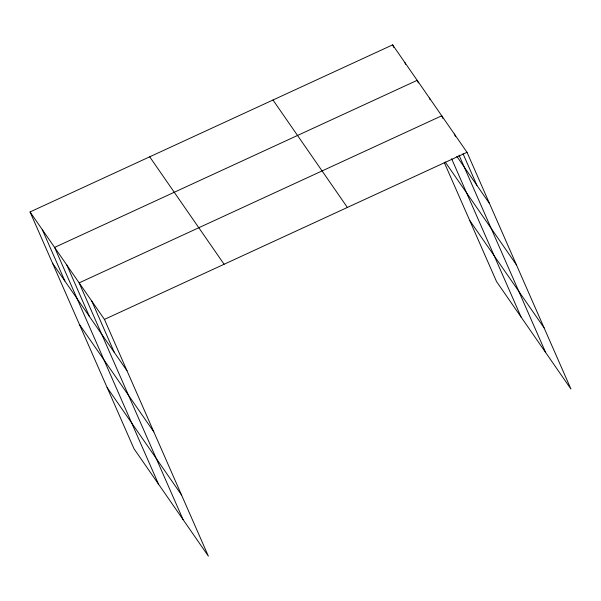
<?xml version="1.0" encoding="UTF-8"?>
<svg xmlns="http://www.w3.org/2000/svg" width="601" height="601" viewBox="0 0 601 601"><rect width="100%" height="100%" fill="white"/><g stroke="black" fill="none" stroke-linecap="round" stroke-linejoin="round"><path stroke-width="0.9" d="M30.05 211.95L104.446 319.401L208.367 556.128L133.97 448.684L30.05 211.95L392.633 44.872L467.03 152.316L570.95 389.05L496.554 281.599L444.267 162.488M104.446 319.401L467.03 152.316M456.79 156.313L489.56 203.641M445.221 162L516.417 264.823M469.697 220.417L544.093 327.861M272.982 100.006L347.378 207.458M149.702 156.816L224.098 264.267M52.58 263.268L126.976 370.719M79.437 324.457L153.833 431.909M107.106 387.495L181.502 494.946M454.386 134.053L455.513 136.622M463.018 153.728L476.916 185.371M442.862 118.352L441.735 115.79L79.152 282.868L183.072 519.595M459.006 155.133L545.655 352.517M429.46 98.061L430.211 99.766M418.311 82.893L417.184 80.331L54.601 247.409L158.521 484.136M451.651 158.837L521.105 317.058M404.909 62.602L405.66 64.307M392.633 44.872L393.76 47.434M91.803 301.131L114.325 352.456M66.876 265.139L89.406 316.457M42.325 229.68L64.855 280.998"/></g></svg>
